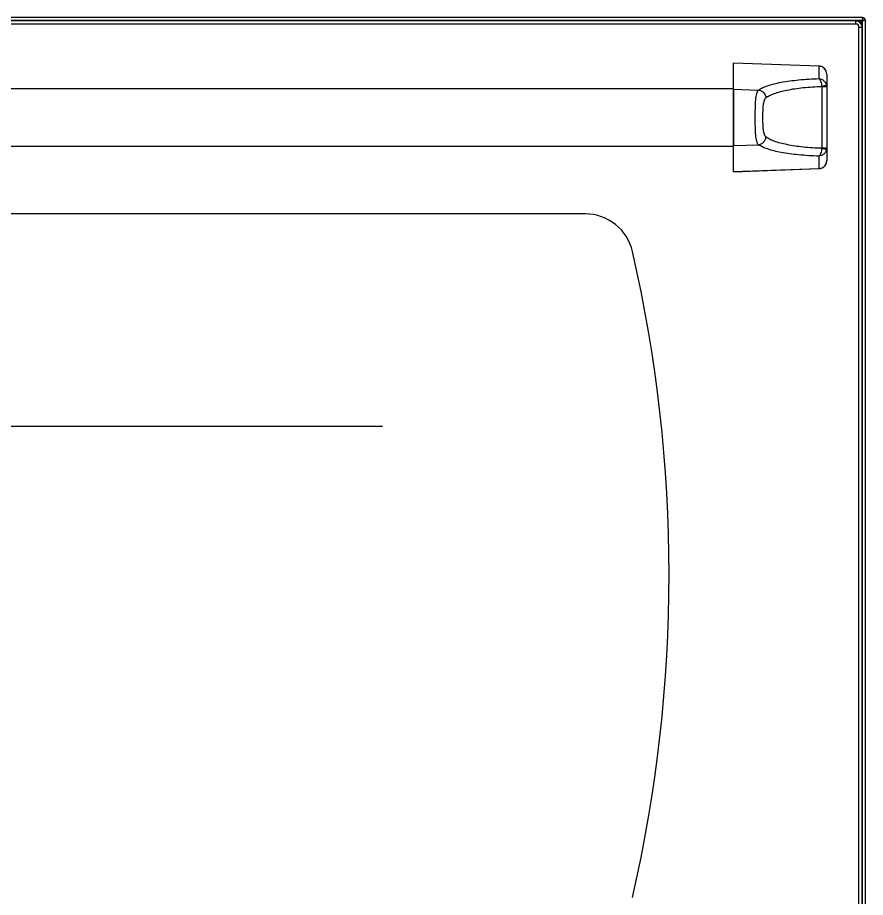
# Model space of a CAD drawing. Header units: millimetres. Extents: x 406 to 4339, y 342 to 2993.
# Drawn here: x 3031.7 to 3295, y 1702.4 to 1975.8 of the extents above; entities that cross this region are included whole.
import ezdxf

# ---------------------------------------------------------------- set-up
doc = ezdxf.new("R2010")
doc.units = ezdxf.units.MM
doc.header["$LTSCALE"] = 256.666667
doc.layers.get('0').update_dxf_attribs({"linetype": 'CONTINUOUS'})
doc.layers.add('ASSI', color=7, linetype='CONTINUOUS')
doc.layers.add('GEOM', color=7, linetype='CONTINUOUS')

msp = doc.modelspace()

# ---------------------------------------------------------------- linework, layer by layer
at = {"color": 7, "linetype": 'Continuous'}
for p, q in [((3294.08, 1975.77), (2695.88, 1975.77)), ((3291.98, 1974.77), (2697.01, 1974.77)), ((3293.61, 1974.5), (3293.98, 1974.87)), ((3294.08, 1974.77), (3293.71, 1974.4)), ((3294.08, 1975.58), (3294.08, 1975.77)), ((3294.08, 1975.58), (3294.08, 1974.95)), ((3294.78, 1974.87), (3294.15, 1974.87)), ((3294.78, 1974.87), (3294.98, 1974.87)), ((3294.98, 1574.67), (3294.98, 1974.87)), ((3293.98, 1632.77), (3293.98, 1972.77)), ((3280.56, 1960.69), (3253.98, 1961.64)), ((3253.98, 1927.89), (3253.98, 1961.64)), ((3281.02, 1960.63), (3280.56, 1960.69)), ((3281.56, 1960.43), (3281.02, 1960.63)), ((3282.05, 1960.12), (3281.56, 1960.43)), ((3282.46, 1959.69), (3282.05, 1960.12)), ((3282.76, 1959.18), (3282.46, 1959.69)), ((3282.93, 1958.61), (3282.76, 1959.18)), ((3282.98, 1958.14), (3282.93, 1958.61)), ((3282.98, 1958.14), (3282.98, 1931.4)), ((3282.04, 1929.41), (3282.45, 1929.83)), ((3282.45, 1929.83), (3282.75, 1930.34)), ((3282.75, 1930.34), (3282.93, 1930.91)), ((3282.93, 1930.91), (3282.98, 1931.4)), ((3253.98, 1927.89), (3280.56, 1928.85)), ((3280.56, 1928.85), (3281.01, 1928.9)), ((3281.01, 1928.9), (3281.55, 1929.09)), ((3281.55, 1929.09), (3282.04, 1929.41)), ((3208.02, 1914.77), (2781.93, 1914.77))]:
    msp.add_line(p, q, dxfattribs=at)
at = {"color": 9, "linetype": 'Continuous'}
for p, q in [((3293.98, 1974.87), (2695.98, 1974.87)), ((3291.98, 1973.77), (2697.98, 1973.77)), ((3291.98, 1973.77), (3291.98, 1974.77)), ((3294.08, 1574.67), (3294.08, 1974.77)), ((3292.98, 1972.77), (3293.98, 1972.77)), ((3292.98, 1632.77), (3292.98, 1972.77)), ((3280.56, 1960.67), (3253.98, 1961.63)), ((3280.56, 1960.67), (3280.56, 1960.69)), ((3280.56, 1960.67), (3280.56, 1956.8)), ((3253.98, 1953.54), (3261.78, 1953.27)), ((3282.98, 1954.28), (3281.49, 1954.28)), ((3281.49, 1954.28), (3281.49, 1935.26)), ((3253.98, 1935.99), (3261.78, 1936.26)), ((3280.56, 1932.73), (3280.56, 1928.86)), ((3281.49, 1935.26), (3282.98, 1935.26)), ((3253.98, 1927.91), (3280.56, 1928.86)), ((3280.56, 1928.86), (3280.56, 1928.85))]:
    msp.add_line(p, q, dxfattribs=at)
at = {"color": 2, "linetype": 'Continuous'}
msp.add_line((2844.98, 1848.81), (3144.98, 1848.81), dxfattribs=at)
at = {"color": 7, "linetype": 'Continuous'}
for centre, radius, start, end in [((3291.98, 1972.77), 2, 0, 90), ((3294.08, 1974.87), 0.9, 0, 90), ((3294.08, 1974.87), 0.1, 0, 90), ((3208.02, 1899.77), 15, 12.8846, 90), ((2783.98, 1802.77), 450, 347.1154, 12.8846)]:
    msp.add_arc(centre, radius, start, end, dxfattribs=at)
at = {"color": 9, "linetype": 'Continuous'}
for centre, radius, start, end in [((3291.98, 1972.77), 1, 0, 90), ((3280.55, 1954.28), 2.43, 0.0102, 11.1133), ((3280.93, 1954.28), 0.559, 359.9938, 9.9738), ((3280.93, 1935.26), 0.559, 350.027, 0.0055), ((3280.55, 1935.26), 2.43, 348.8872, 359.9894), ((3280.44, 1931.38), 2.53, 317.5348, 324.0497), ((3280.43, 1931.38), 2.55, 324.0612, 331.0116), ((3280.42, 1931.39), 2.56, 331.009, 336.2615), ((3280.4, 1931.4), 2.57, 336.2852, 348.6239), ((3280.39, 1931.4), 2.59, 348.6516, 359.9813), ((3280.47, 1931.33), 2.47, 272.0603, 285.8322), ((3280.47, 1931.33), 2.47, 285.8552, 289.099), ((3280.47, 1931.34), 2.49, 289.121, 300.8907), ((3280.46, 1931.35), 2.49, 300.9006, 305.4705), ((3280.45, 1931.36), 2.51, 305.4765, 312.2121), ((3280.45, 1931.37), 2.52, 312.2168, 317.533)]:
    msp.add_arc(centre, radius, start, end, dxfattribs=at)
at = {"color": 7, "linetype": 'Continuous'}
for points in [[(3294.08, 1975.58), (3294.07, 1975.53), (3294.03, 1975.29), (3294, 1975.06), (3293.98, 1974.87)], [(3294.78, 1974.87), (3294.74, 1974.86), (3294.5, 1974.82), (3294.26, 1974.79), (3294.08, 1974.77)]]:
    msp.add_open_spline(points, degree=3, knots=[0, 0, 0, 0, 0.202336, 1, 1, 1, 1], dxfattribs=at)
for points in [[(3294.08, 1974.95), (3294.04, 1974.92), (3294.01, 1974.9), (3293.98, 1974.87)], [(3294.15, 1974.87), (3294.13, 1974.83), (3294.1, 1974.8), (3294.08, 1974.77)]]:
    msp.add_open_spline(points, degree=3, dxfattribs=at)
at = {"color": 9, "linetype": 'Continuous'}
for points, knots in [([(3282.98, 1958.14), (3282.98, 1958.46), (3282.85, 1959.11), (3282.33, 1959.94), (3281.53, 1960.51), (3280.88, 1960.66), (3280.56, 1960.67)], [0, 0, 0, 0, 0.250072, 0.500126, 0.750108, 1, 1, 1, 1]), ([(3261.78, 1953.27), (3262.15, 1953.54), (3263.06, 1954.03), (3265.37, 1954.93), (3269.14, 1955.81), (3274.5, 1956.51), (3278.45, 1956.74), (3280.56, 1956.8)], [0, 0, 0, 0, 0.071256, 0.159424, 0.385577, 0.670788, 1, 1, 1, 1]), ([(3281.49, 1954.37), (3281.46, 1954.9), (3281.33, 1955.65), (3280.95, 1956.45), (3280.7, 1956.73), (3280.56, 1956.8)], [0, 0, 0, 0, 0.594753, 0.827595, 1, 1, 1, 1]), ([(3280.56, 1956.8), (3281.11, 1956.76), (3282.22, 1956.32), (3282.82, 1955.28), (3282.93, 1954.74)], [0, 0, 0, 0, 0.501334, 1, 1, 1, 1]), ([(3282.93, 1954.74), (3282.92, 1954.73), (3282.88, 1954.72), (3282.8, 1954.68), (3282.67, 1954.65), (3282.42, 1954.58), (3282.02, 1954.49), (3281.67, 1954.41), (3281.49, 1954.37)], [0, 0, 0, 0, 0.02789, 0.087575, 0.178407, 0.298325, 0.612801, 1, 1, 1, 1]), ([(3261.78, 1936.26), (3261.66, 1936.38), (3261.44, 1936.74), (3261.12, 1937.75), (3260.9, 1939.49), (3260.77, 1941.97), (3260.74, 1944.77), (3260.77, 1947.56), (3260.9, 1950.04), (3261.12, 1951.78), (3261.44, 1952.8), (3261.66, 1953.15), (3261.78, 1953.27)], [0, 0, 0, 0, 0.029781, 0.070192, 0.183595, 0.332272, 0.5, 0.667728, 0.816405, 0.929808, 0.970219, 1, 1, 1, 1]), ([(3261.78, 1953.27), (3262.36, 1953.22), (3263.53, 1952.63), (3264.04, 1951.44), (3264.08, 1950.84)], [0, 0, 0, 0, 0.496836, 1, 1, 1, 1]), ([(3264.08, 1950.84), (3264.42, 1951.1), (3265.25, 1951.6), (3267.39, 1952.51), (3270.88, 1953.39), (3275.86, 1954.1), (3279.52, 1954.32), (3281.49, 1954.37)], [0, 0, 0, 0, 0.072269, 0.160946, 0.38722, 0.671911, 1, 1, 1, 1]), ([(3264.08, 1938.69), (3263.97, 1938.78), (3263.77, 1939.04), (3263.47, 1939.79), (3263.28, 1941.05), (3263.17, 1942.81), (3263.14, 1944.77), (3263.17, 1946.72), (3263.28, 1948.48), (3263.47, 1949.75), (3263.77, 1950.49), (3263.97, 1950.75), (3264.08, 1950.84)], [0, 0, 0, 0, 0.033317, 0.076322, 0.192328, 0.338696, 0.5, 0.661304, 0.807672, 0.923678, 0.966683, 1, 1, 1, 1]), ([(3261.78, 1936.26), (3262.36, 1936.32), (3263.53, 1936.91), (3264.04, 1938.1), (3264.08, 1938.69)], [0, 0, 0, 0, 0.496836, 1, 1, 1, 1]), ([(3281.49, 1935.16), (3279.52, 1935.21), (3275.86, 1935.43), (3270.88, 1936.14), (3267.39, 1937.02), (3265.25, 1937.93), (3264.42, 1938.43), (3264.08, 1938.69)], [0, 0, 0, 0, 0.328089, 0.61278, 0.839054, 0.927731, 1, 1, 1, 1]), ([(3280.56, 1932.73), (3278.45, 1932.79), (3274.5, 1933.02), (3269.14, 1933.73), (3265.37, 1934.6), (3263.06, 1935.5), (3262.15, 1935.99), (3261.78, 1936.26)], [0, 0, 0, 0, 0.329212, 0.614423, 0.840576, 0.928744, 1, 1, 1, 1]), ([(3280.56, 1932.73), (3280.7, 1932.8), (3280.95, 1933.08), (3281.33, 1933.89), (3281.46, 1934.63), (3281.49, 1935.16)], [0, 0, 0, 0, 0.172402, 0.405245, 1, 1, 1, 1]), ([(3282.93, 1934.79), (3282.82, 1934.25), (3282.22, 1933.22), (3281.11, 1932.77), (3280.56, 1932.73)], [0, 0, 0, 0, 0.498666, 1, 1, 1, 1]), ([(3281.49, 1935.16), (3281.67, 1935.12), (3282.02, 1935.05), (3282.42, 1934.95), (3282.67, 1934.89), (3282.8, 1934.85), (3282.88, 1934.82), (3282.92, 1934.8), (3282.93, 1934.79)], [0, 0, 0, 0, 0.387199, 0.701675, 0.821593, 0.912425, 0.97211, 1, 1, 1, 1])]:
    msp.add_open_spline(points, degree=3, knots=knots, dxfattribs=at)
at = {"layer": 'ASSI', "color": 7, "linetype": 'Continuous'}
for p, q in [((2735.98, 1953.77), (3253.98, 1953.77)), ((3253.98, 1953.59), (3253.98, 1935.94)), ((2735.98, 1935.77), (3253.98, 1935.77))]:
    msp.add_line(p, q, dxfattribs=at)
at = {"layer": 'GEOM', "color": 7, "linetype": 'Continuous'}
for p, q in [((3291.98, 1974.77), (3292.94, 1974.77)), ((3293.95, 1973.05), (3293.94, 1973.78))]:
    msp.add_line(p, q, dxfattribs=at)
at = {"layer": 'GEOM', "color": 9, "linetype": 'Continuous'}
for p, q in [((3292.44, 1974.77), (3292.44, 1974.71)), ((3293.7, 1973.78), (3293.94, 1973.78))]:
    msp.add_line(p, q, dxfattribs=at)
at = {"layer": 'GEOM', "color": 7, "linetype": 'Continuous'}
msp.add_arc((3292.94, 1973.77), 1, 1, 90, dxfattribs=at)

doc.saveas('drawing.dxf')
